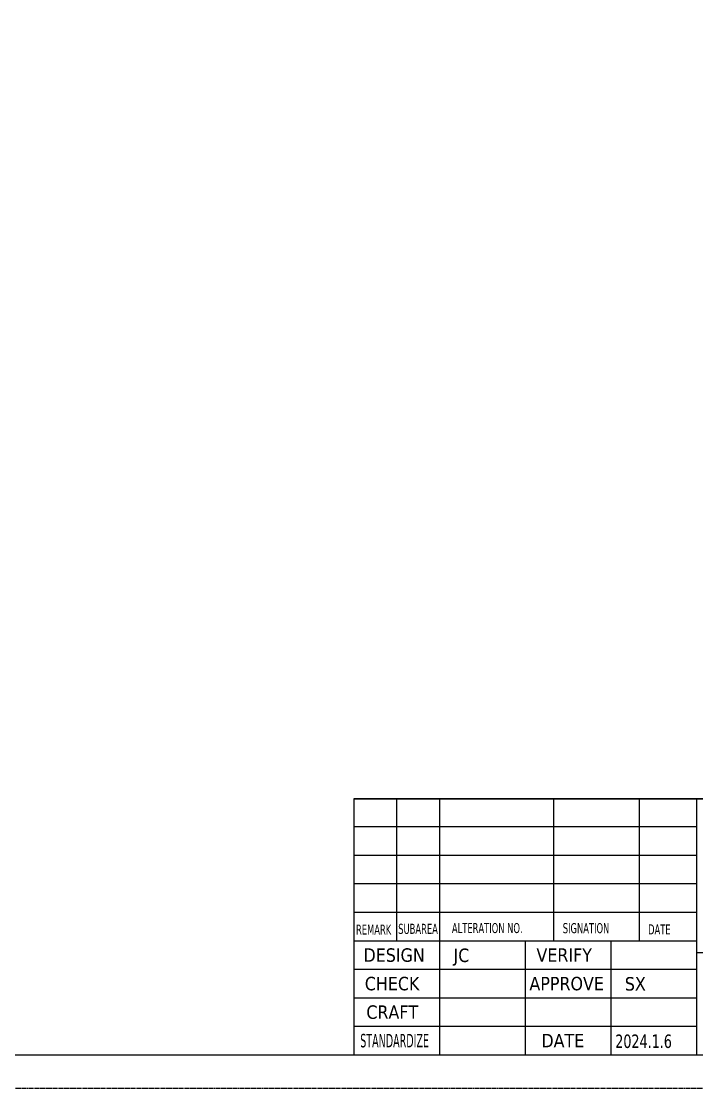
# Model space of a CAD drawing. Extents: x 4438 to 384502, y -178203 to -21188.
# Drawn here: x 382402 to 383204, y -174438 to -173170 of the extents above; entities that cross this region are included whole.
import ezdxf

# ---------------------------------------------------------------- set-up
doc = ezdxf.new("R2010")
doc.units = 0
doc.header["$LTSCALE"] = 8
doc.header["$MEASUREMENT"] = 0
doc.linetypes.add('HIDDEN', pattern=[0.375, 0.25, -0.125])
doc.layers.get('0').update_dxf_attribs({"linetype": 'CONTINUOUS'})
doc.layers.add('PL', color=5, linetype='CONTINUOUS')
doc.layers.add('铁心', color=3, linetype='CONTINUOUS', lineweight=0)
doc.styles.add('Tahoma_txtstyle_30.40_0_0', font='tahoma.ttf')

msp = doc.modelspace()

# ---------------------------------------------------------------- linework, layer by layer
at = {"color": 7, "linetype": 'Continuous'}
for p, q in [((382797.464, -174093.289), (384017.368, -174093.289)), ((382797.504, -174092.806), (384017.408, -174092.806)), ((382797.504, -174397.782), (382797.504, -174092.806)), ((382848.333, -174262.237), (382848.333, -174092.806)), ((382899.162, -174397.782), (382899.162, -174092.806)), ((383034.707, -174262.237), (383034.707, -174092.806)), ((383136.366, -174262.237), (383136.366, -174092.806)), ((383204.138, -174092.806), (383204.138, -174397.782)), ((383204.138, -174126.692), (382797.504, -174126.692)), ((383204.138, -174160.578), (382797.504, -174160.578)), ((383204.138, -174194.464), (382797.504, -174194.464)), ((383204.138, -174228.351), (382797.504, -174228.351)), ((383204.138, -174262.237), (382797.504, -174262.237)), ((383000.821, -174262.237), (383000.821, -174397.782)), ((383102.48, -174262.237), (383102.48, -174397.782)), ((383204.138, -174275.791), (384017.408, -174275.791)), ((383204.138, -174296.123), (382797.504, -174296.123)), ((383204.138, -174330.009), (382797.504, -174330.009)), ((383204.138, -174363.896), (382797.504, -174363.896))]:
    msp.add_line(p, q, dxfattribs=at)
at = {"color": 7}
msp.add_lwpolyline([(380904.027, -171887.027), (384017.372, -171887.027), (384017.372, -174397.729), (380904.027, -174397.729)], close=True, dxfattribs=at)
at = {"layer": 'PL', "color": 1, "linetype": 'HIDDEN', "ltscale": 0.5}
msp.add_lwpolyline([(380704.453, -171847.112), (384057.286, -171847.112), (384057.286, -174437.644), (380704.453, -174437.644)], close=True, dxfattribs=at)

# ---------------------------------------------------------------- texts
at = {"layer": '铁心', "lineweight": 13, "style": 'Tahoma_txtstyle_30.40_0_0'}
for s, height, width, p in [('REMARK', 12, 0.7, (382799.786, -174254.671)), ('SUBAREA', 12, 0.7, (382849.941, -174253.765)), ('ALTERATION NO.', 12, 0.7, (382913.656, -174252.86)), ('SIGNATION', 12, 0.7, (383045.254, -174252.962)), ('DATE', 12, 0.7, (383146.585, -174254.487)), ('STANDARDIZE', 16, 0.6, (382804.797, -174388.581)), ('2024.1.6', 16, 0.8, (383107.602, -174389.31))]:
    msp.add_text(s, height=height, dxfattribs=dict(at, width=width)).set_placement(p)
for s, p in [('DESIGN', (382808.666, -174286.922)), ('JC', (382915.613, -174287.212)), ('VERIFY', (383014.016, -174286.922)), ('CHECK', (382810.247, -174320.809)), ('APPROVE', (383005.658, -174320.809)), ('SX', (383118.93, -174321.098)), ('CRAFT', (382812.055, -174354.695)), ('DATE', (383019.89, -174388.581))]:
    msp.add_text(s, height=16, dxfattribs=at).set_placement(p)

doc.saveas('drawing.dxf')
